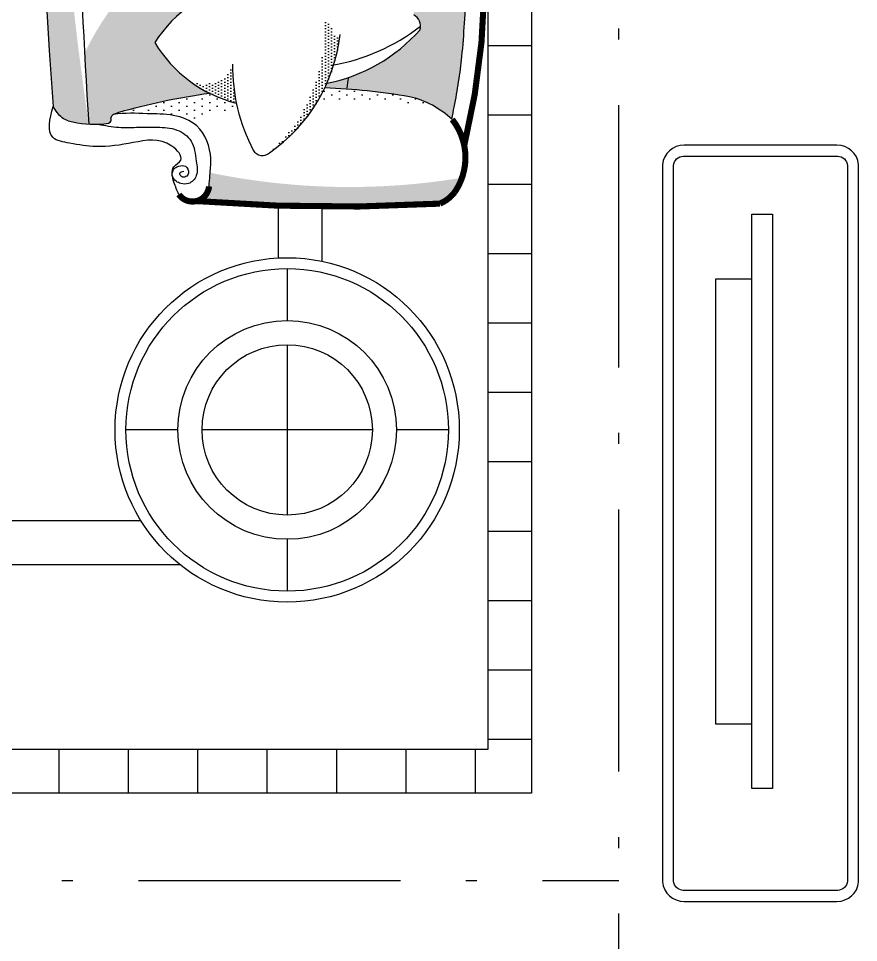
# Model space of a CAD drawing. Extents: x 3694 to 117786, y 20013 to 108631.
# Drawn here: x 40705 to 42628, y 29539 to 31654 of the extents above; entities that cross this region are included whole.
import ezdxf

# ---------------------------------------------------------------- set-up
doc = ezdxf.new("R2010")
doc.units = 0
doc.header["$LTSCALE"] = 1000
doc.header["$MEASUREMENT"] = 0
doc.linetypes.add('ACAD_ISO04W100', pattern=[30, 24, -3, 0, -3])
doc.linetypes.add('ACAD_ISO10W100', pattern=[18.5, 12, -3, 0.5, -3])
for name, color, linetype in [('DOTE', 1, 'ACAD_ISO04W100'), ('家具', 253, 'Continuous'), ('铺地', 251, 'Continuous')]:
    doc.layers.add(name, color=color, linetype=linetype)
pattern_1 = [(270, (18168.77726110431, 122354.9963795879), (6.985000000406579, -3.492500000203292), [0, -6.98500000040658])]
pattern_2 = [(270, (68925.84550408233, 12540.70837604068), (20.95500000121973, -10.47750000060987), [0, -20.95500000121974])]

# ---------------------------------------------------------------- blocks, each defined once
blk = doc.blocks.new('A$C1D226055')
at = {"layer": '家具'}
blk.add_lwpolyline([(424.2009364191578, 1730.147056599061, -0.3959388470434881), (473.5944773780284, 1685.654471178206), (473.5944773302581, 44.49260767001974, -0.3959388470428046), (424.200936368786, 2.22521780557372e-05), (74.39348961014831, 2.226236344426979e-05, -0.3959388470434823), (24.99994865127883, 44.49260768321833), (24.99994869904913, 1685.654471191405, -0.3959388470428042), (74.3934896605212, 1730.147056609246)], format="xyb", close=True, dxfattribs=at)
at = {"layer": '家具', "color": 8}
for points in [[(426.2164653813597, 1705.147056599002), (72.37796069685282, 1705.147056609305)], [(49.99994869904913, 1685.654471190599), (49.99994865127883, 44.49260768243039)], [(448.5944773302581, 44.49260767082887), (448.5944773780284, 1685.654471178997)], [(72.37796064794748, 25.00002226242214), (426.2164653324544, 25.00002225211938)]]:
    blk.add_lwpolyline(points, dxfattribs=at)
at = {"layer": '家具'}
for points in [[(269.6138948440239, 1572.063149973044), (221.9360435357994, 1572.06314997287), (221.9360435395829, 258.0839288474162), (269.6138948479529, 258.0839288473871)], [(269.6138948459884, 1423.712652377912), (352.7115077304006, 1423.712652377912), (352.7115077304006, 406.4344264425199), (269.6138948459884, 406.4344264425199)]]:
    blk.add_lwpolyline(points, close=True, dxfattribs=at)
at = {"layer": '家具', "color": 8}
for centre, start, end in [((73.38572517938155, 1681.602362106205), 91.18926197100218, 175.2128853518368), ((425.2087008974486, 1681.60236209596), 4.787114644822341, 88.8107380256613), ((73.38572513185863, 48.54471676546382), 184.7871146448224, 268.8107380256613), ((425.2087008499257, 48.54471675521927), 271.1892619710022, 355.2128853518369)]:
    blk.add_arc(centre, 23.55515372896112, start, end, dxfattribs=at)

msp = doc.modelspace()

# ---------------------------------------------------------------- hatches: boundary and pattern name
at = {"layer": '家具'}
h = msp.add_hatch(dxfattribs=at)
h.set_pattern_fill('DOTS', color=8, scale=335.2800000195158, angle=-90.00000000000001, style=0)
h.set_pattern_definition(pattern_2)
edge = h.paths.add_edge_path()
edge.add_spline(control_points=[(41696.76091339599, 31423.87543258197), (41698.5849196421, 31432.93140462685), (41700.36832580793, 31441.9619110537), (41705.80361782265, 31470.36878890158), (41709.23749457306, 31489.65964838037), (41715.18036157879, 31528.06185315343), (41717.63582876484, 31547.10163172067), (41722.23245621005, 31591.67331163262), (41724.1079899588, 31617.2780218674), (41728.86670304416, 31694.98190741767), (41730.891803812, 31748.0867877234), (41737.80384780121, 31828.78909521286), (41740.74612251337, 31855.84142792386), (41746.82220270951, 31896.46057434173), (41749.12506733452, 31910.00693003877), (41754.40750443084, 31937.07796538236), (41757.41120060075, 31950.665308083), (41764.77053463249, 31980.14068666504), (41769.20551468141, 31995.86559086312), (41776.91270155002, 32021.99566355365), (41780.12244109643, 32032.5463219654), (41783.29816889038, 32042.98479615238)], knot_values=[0.007594318894714291, 0.007594318894714291, 0.007594318894714291, 0.007594318894714291, 1.009331685129112, 1.009331685129112, 3.166903830014817, 3.166903830014817, 5.324475974900523, 5.324475974900523, 8.146713981276132, 8.146713981276132, 13.78698518195698, 13.78698518195698, 16.6071207822974, 16.6071207822974, 18.01718858246761, 18.01718858246761, 19.42725638263783, 19.42725638263783, 21.11840045899928, 21.11840045899928, 22.2881602581128, 22.2881602581128, 22.2881602581128, 22.2881602581128], degree=3, periodic=0)
edge.add_ellipse((39866.72701573122, 32604.78904171674), major_axis=(1412.244489359956, 1412.244489359956), ratio=0.9999999999999818, start_angle=-61.33743676422674, end_angle=-48.55714826964773)
edge.add_ellipse((39866.72701573122, 32356.95829243175), major_axis=(1412.24448935993, -1412.24448935993), ratio=0.9999999999999885, start_angle=48.5571482696466, end_angle=61.33743676426361)
edge.add_spline(control_points=[(41783.29816889025, 32918.76253799649), (41780.12244109636, 32929.20101218334), (41776.91270154989, 32939.75167059523), (41769.20551468153, 32965.88174328512), (41764.77053463281, 32981.60664748256), (41757.41120060145, 33011.08202606293), (41754.40750443168, 33024.66936876254), (41749.12506733574, 33051.74040410345), (41746.82220271085, 33065.28675979921), (41740.74612251491, 33105.90590621348), (41737.80384780261, 33132.95823892205), (41732.71463951306, 33192.37783359792), (41730.87305626905, 33224.64215198028), (41729.15156590247, 33256.51539133819)], knot_values=[0.007594318904541566, 0.007594318904541566, 0.007594318904541566, 0.007594318904541566, 1.177354118008585, 1.177354118008585, 2.868498194319651, 2.868498194319651, 4.278565994361959, 4.278565994361959, 5.688633794404266, 5.688633794404266, 8.508769394488882, 8.508769394488882, 11.91787256770212, 11.91787256770212, 11.91787256770212, 11.91787256770212], degree=3, periodic=0)
edge.add_ellipse((41723.38559232518, 33278.94386661325), major_axis=(16.37502602226822, 16.37502602226821), ratio=0.9999999999995666, start_angle=225.8035234418923, end_angle=239.417541532368, ccw=False)
edge.add_ellipse((41587.81548376891, 33642.90101517077), major_axis=(290.1065513937293, 290.1065513937293), ratio=0.9999999999994232, start_angle=234.5429178462428, end_angle=244.3434878472222, ccw=False)
edge.add_ellipse((42368.11265236019, 33119.4968580749), major_axis=(510.6161812649055, -510.6161812649058), ratio=0.9999999999999988, start_angle=215.5301837112753, end_angle=236.2784491778619)
edge.add_ellipse((46135.10943735258, 32647.69235753941), major_axis=(3173.045961291781, -3173.045961291782), ratio=1, start_angle=220.7753203818918, end_angle=231.6420249032678)
edge.add_ellipse((42676.06553886251, 31745.34465496432), major_axis=(756.0877006785541, 756.0877006785539), ratio=0.9999999999999949, start_angle=113.9930274311128, end_angle=139.4777875760855)
edge.add_ellipse((41596.40882002745, 31635.84729615225), major_axis=(20.77520892349397, -20.77520892349398), ratio=0.999999999999889, start_angle=29.349690518414718, end_angle=107.31395154978779, ccw=False)
edge.add_ellipse((41338.12880085192, 31879.24944653077), major_axis=(269.5263520561113, -269.5263520561115), ratio=0.9999999999999978, start_angle=326.06965526290503, end_angle=363.74867896470926, ccw=False)
edge.add_ellipse((41062.66448258483, 31659.29129020181), major_axis=(269.5447157602681, 269.5447157602681), ratio=0.9999999999729833, start_angle=289.4364312615882, end_angle=291.1525348597326, ccw=False)
edge.add_ellipse((41347.36502624462, 29992.03899160645), major_axis=(1063.437138938921, 1063.437138938921), ratio=0.9999999999999937, start_angle=35.30528515153998, end_angle=42.74492259143477, ccw=False)
edge.add_ellipse((41551.05225770271, 31263.72007617108), major_axis=(153.1024992137935, -153.1024992137935), ratio=0.999999999999859, start_angle=92.70420918075928, end_angle=121.7648417998393, ccw=False)
edge = h.paths.add_edge_path()
edge.add_ellipse((41637.04377840238, 31307.4438019019), major_axis=(59.62128638761727, 59.62128638761727), ratio=0.9999999999999157, start_angle=248.1334738211491, end_angle=277.7178630449272)
edge.add_ellipse((41588.25200463302, 31335.4373649665), major_axis=(99.19644208316629, 99.19644208316625), ratio=0.9999999999997502, start_angle=-79.30676778778508, end_angle=-64.31921627686972)
edge.add_ellipse((41463.45398319099, 32846.24887423954), major_axis=(1116.038544759257, -1116.038544759258), ratio=0.9999999999999984, start_angle=303.32411686118166, end_angle=324.37804893725087, ccw=False)
edge.add_spline(control_points=[(41144.04194687203, 31300.59043272308), (41143.84448166862, 31298.40388306884), (41142.99015665209, 31288.81708774271), (41142.40241140976, 31278.80464755643), (41141.54727914387, 31269.40602601433)], knot_values=[0, 0, 0, 0, 0.2418033642713523, 1.052830296575082, 1.052830296575082, 1.052830296575082, 1.052830296575082], degree=3, periodic=0)
edge.add_ellipse((41103.63504026883, 31272.70632231798), major_axis=(26.90938323527025, 26.90938323527025), ratio=0.9999999999999187, start_angle=238.7767705824798, end_angle=310.27284356007203, ccw=False)
edge.add_ellipse((41433.81762410285, 35279.24881905553), major_axis=(2868.190797183439, -2868.19079718344), ratio=0.999999999999999, start_angle=310.4593117003497, end_angle=318.3404531218047)
edge = h.paths.add_edge_path()
edge.add_ellipse((41637.04377840206, 33654.30353224685), major_axis=(59.62128638763784, -59.62128638763787), ratio=0.9999999999995934, start_angle=82.28213695507955, end_angle=111.8665261788591)
edge.add_ellipse((41433.81762410355, 29682.49851509321), major_axis=(2868.190797183605, 2868.190797183604), ratio=0.9999999999999925, start_angle=41.65954687821016, end_angle=49.54410408661445)
edge.add_ellipse((41103.45877159308, 33689.00603430303), major_axis=(26.90938323526915, -26.90938323526915), ratio=0.9999999999999033, start_angle=49.98346972011012, end_angle=121.3236457343994, ccw=False)
edge.add_spline(control_points=[(41141.37052855241, 33692.31186195488), (41141.7074007441, 33688.6153305003), (41141.98199019449, 33685.17956247609), (41142.22841588487, 33681.91736589248)], knot_values=[0, 0, 0, 0, 0.3189857557440551, 0.3189857557440551, 0.3189857557440551, 0.3189857557440551], degree=3, periodic=0)
edge.add_ellipse((41571.71643713711, 30136.05077187163), major_axis=(2525.631590611771, -2525.631590611772), ratio=0.9999999999999991, start_angle=132.8754075785099, end_angle=141.9062269296692, ccw=False)
edge = h.paths.add_edge_path()
edge.add_ellipse((41423.15666254597, 33218.45148157765), major_axis=(221.1621733483969, -221.1621733483971), ratio=0.9999999999999994, start_angle=219.8560000035077, end_angle=290.9319768433341)
edge.add_ellipse((41513.87960200297, 32959.00940892464), major_axis=(155.4479335070494, -155.4479335070496), ratio=0.9999999999999929, start_angle=231.8281592482279, end_angle=294.8810682384705)
edge.add_ellipse((40890.42811805291, 32583.9091916728), major_axis=(405.3237387993505, 405.3237387993504), ratio=0.9999999999999992, start_angle=285.52623263396157, end_angle=332.11357467867344, ccw=False)
edge.add_ellipse((41600.4407563657, 32002.76656002683), major_axis=(258.8230775298201, 258.82307752982), ratio=0.9999999999999818, start_angle=80.19826500577827, end_angle=130.5062586859865)
edge.add_ellipse((41325.99489820057, 31769.30228825907), major_axis=(196.0891473908119, -196.0891473908119), ratio=0.9999999999999981, start_angle=154.0384846775883, end_angle=216.6923729745889)
edge.add_ellipse((41411.92578632805, 31313.07109875852), major_axis=(433.6778078787909, 433.6778078787906), ratio=0.999999999999949, start_angle=80.98112304628877, end_angle=109.8781780001218)
edge.add_ellipse((56544.09603595438, 32429.6890693195), major_axis=(11109.2260467442, 11109.22604674419), ratio=0.9999999999995928, start_angle=138.1241672681158, end_angle=138.7143909774701)
edge.add_spline(control_points=[(40866.28037994502, 31411.89588194728), (40873.30770358544, 31411.45421743697), (40880.45314736787, 31411.35402466872), (40887.95927609115, 31411.6344905672)], knot_values=[2.293510373809953, 2.293510373809953, 2.293510373809953, 2.293510373809953, 2.979732802934619, 2.979732802934619, 2.979732802934619, 2.979732802934619], degree=3, periodic=0)
edge.add_spline(control_points=[(40887.95927609115, 31411.6344905672), (40892.17844879585, 31411.7921396172), (40903.53342571916, 31412.52042746707), (40919.50869167609, 31414.57876202552), (40915.84821920692, 31428.32548131754), (40919.5874460924, 31432.10125396525), (40922.36406358007, 31433.6785273713)], knot_values=[2.979732802934619, 2.979732802934619, 2.979732802934619, 2.979732802934619, 3.36545639614831, 3.990521829336836, 4.278466320926378, 4.605763273049225, 4.605763273049225, 4.605763273049225, 4.605763273049225], degree=3, periodic=0)
edge.add_spline(control_points=[(40922.36406358007, 31433.6785273713), (40925.15044376987, 31435.26134653577), (40928.7297895402, 31436.40975986706), (40932.30913531072, 31437.55817319835)], knot_values=[4.605763273049225, 4.605763273049225, 4.605763273049225, 4.605763273049225, 4.934211014792284, 4.934211014792284, 4.934211014792284, 4.934211014792284], degree=3, periodic=0)
edge.add_ellipse((41347.36502624462, 29992.03899160645), major_axis=(1063.437138939227, 1063.437138939227), ratio=0.9999999999998375, start_angle=52.795632896919415, end_angle=61.02050574382298, ccw=False)
edge.add_ellipse((41276.04433193234, 31751.84784563244), major_axis=(212.5834902189315, 212.5834902189315), ratio=0.9999999999999212, start_angle=165.6335501199894, end_angle=198.8130742464472, ccw=False)
edge.add_ellipse((41276.14108816058, 31433.22800465539), major_axis=(217.1797520411045, -217.1797520411046), ratio=0.9999999999998674, start_angle=151.0252170128921, end_angle=192.4102655699839, ccw=False)
edge.add_ellipse((41628.17640827645, 31559.84214079821), major_axis=(331.0872910150433, -331.0872910150434), ratio=0.9999999999999813, start_angle=177.8463850309959, end_angle=203.8962665094932, ccw=False)
edge.add_ellipse((41061.05712523829, 31544.48711914417), major_axis=(308.6143108805782, 308.6143108805783), ratio=0.99999999999966, start_angle=2.0533838449994732, end_angle=10.260448050109005, ccw=False)
edge.add_spline(control_points=[(41358.41542006698, 31863.961109098), (41367.3674242855, 31856.91185950657), (41389.80986724684, 31839.23957316519), (41380.03342915756, 31902.4829277377), (41403.04679071826, 31937.53736255734), (41430.2727209224, 31997.13768780019), (41397.67592834069, 32062.76843889517), (41416.91814748295, 32144.5339933789), (41432.85414699448, 32231.36463969449), (41492.53683961982, 32267.50135788609), (41501.16004299127, 32323.04504543414), (41534.01774629896, 32311.22489845451), (41535.50377047239, 32328.39048230827), (41536.18431587314, 32337.326556507)], knot_values=[28.72622828787619, 28.72622828787619, 28.72622828787619, 28.72622828787619, 29.65137003608691, 31.04553471454428, 32.97090723718488, 34.80045963000916, 37.53798117998499, 40.13244696109814, 43.73799823656201, 46.29924793153518, 47.53881564063179, 48.20545028199999, 48.98405692497199, 48.98405692497199, 48.98405692497199, 48.98405692550385], degree=3, periodic=0)
edge.add_ellipse((35249.29568191269, 32499.066313694), major_axis=(4446.972478264837, 4446.972478264834), ratio=0.9999999999999976, start_angle=-46.47369586912973, end_angle=-42.84626635100496)
edge.add_spline(control_points=[(41533.82187406655, 32735.41136868619), (41532.41975051767, 32749.29723746959), (41529.2428978896, 32773.80496731719), (41485.67493829083, 32804.81892018655), (41464.94667333097, 32873.39839942661), (41429.49702212201, 32937.04308855672), (41440.75859432125, 33008.53015244381), (41403.99967250811, 33031.18359290768), (41371.6402057083, 33118.03757785909), (41371.06940563266, 33096.79888425188)], knot_values=[0, 0, 0, 1.163513729807164e-12, 1.426783815582302, 2.507845637052222, 5.446644405802077, 8.794161911986935, 10.36550993041577, 12.19506232323765, 14.47634677036475, 14.47634677036475, 14.47634677036475, 14.47634677036475], degree=3, periodic=0)
edge.add_ellipse((41764.16900457899, 33351.18106494017), major_axis=(331.0872910150615, -331.0872910150615), ratio=0.9999999999999547, start_angle=233.1899730444863, end_angle=257.9076692015958, ccw=False)
edge.add_ellipse((41449.33378107182, 33553.2671558009), major_axis=(217.1797520411107, -217.1797520411108), ratio=0.9999999999999556, start_angle=244.6759739839959, end_angle=286.0610225410798, ccw=False)
edge.add_ellipse((41378.03296758152, 33242.72761496666), major_axis=(212.5834902198476, 212.5834902198476), ratio=0.9999999999956851, start_angle=85.14470269029368, end_angle=91.45268943398088, ccw=False)
edge.add_ellipse((41343.82799175569, 34854.62229950488), major_axis=(983.775240623166, 983.775240623166), ratio=0.9999999999998531, start_angle=208.0880272447276, end_angle=218.4118439115923, ccw=False)
edge.add_spline(control_points=[(40939.10508787775, 33523.52244629936), (40933.59505667137, 33525.32999137907), (40928.08502546488, 33527.13753645853), (40925.49644222768, 33530.52086087358)], knot_values=[4.42752981046754, 4.42752981046754, 4.42752981046754, 4.42752981046754, 4.934211014792284, 4.934211014792284, 4.934211014792284, 4.934211014792284], degree=3, periodic=0)
edge.add_ellipse((41417.92511564329, 33650.24176858333), major_axis=(358.3427787361459, -358.3427787361463), ratio=0.999999999999975, start_angle=238.6648212037559, end_angle=277.816367146285)
h = msp.add_hatch(dxfattribs=at)
h.set_pattern_fill('DOTS', color=8, scale=335.2800000195158, angle=-90.00000000000001, style=0)
h.set_pattern_definition(pattern_2)
edge = h.paths.add_edge_path()
edge.add_spline(control_points=[(40873.25468211852, 33549.75066539245), (40858.78949189592, 33549.08251488127), (40845.8977940627, 33547.12247362747), (40833.5499844619, 33544.71588164536)], knot_values=[0.786494863822969, 0.786494863822969, 0.786494863822969, 0.786494863822969, 2.275363960561895, 2.275363960561895, 2.275363960561895, 2.275363960561895], degree=3, periodic=0)
edge.add_spline(control_points=[(40833.5499844619, 33544.71588164536), (40827.02725600192, 33543.44459981295), (40820.6562984081, 33542.04870894016), (40814.28534081428, 33540.65281806749)], knot_values=[0, 0, 0, 0, 0.7864948638229692, 0.7864948638229692, 0.7864948638229692, 0.7864948638229692], degree=3, periodic=0)
edge.add_spline(control_points=[(40814.28534081223, 33540.65281806646), (40811.1071128652, 33539.27976961775), (40799.58214947276, 33532.5540078011), (40790.89901227434, 33519.32857288074), (40784.48374380902, 33509.55736765309)], knot_values=[15.99552225209603, 15.99552225209603, 15.99552225209603, 15.99552225209603, 16.41446935609034, 17.5995724027038, 17.5995724027038, 17.5995724027038, 17.5995724027038], degree=3, periodic=0)
edge.add_ellipse((54790.27772232717, 32480.87366707431), major_axis=(9930.268252281505, 9930.268252281501), ratio=0.9999999999999983, start_angle=130.799338869848, end_angle=139.2006611301522)
edge.add_spline(control_points=[(40784.48374380902, 31452.1899664954), (40790.89901227434, 31442.41876126788), (40800.70397829804, 31427.48464965849), (40814.13251196353, 31420.83816844319), (40819.12209259492, 31419.33127796949)], knot_values=[15.78828497656742, 15.78828497656742, 15.78828497656742, 15.78828497656742, 16.97338802318088, 17.5995724027038, 17.5995724027038, 17.5995724027038, 17.5995724027038], degree=3, periodic=0)
edge.add_spline(control_points=[(40819.12209259492, 31419.33127796949), (40835.9845973952, 31415.48263803141), (40850.84764957868, 31412.86582294491), (40866.28037994438, 31411.89588194754)], knot_values=[0.7864948638227296, 0.7864948638227296, 0.7864948638227296, 0.7864948638227296, 2.293510373789452, 2.293510373789452, 2.293510373789452, 2.293510373789452], degree=3, periodic=0)
edge.add_ellipse((47839.38704534719, 32458.08635397449), major_axis=(4985.916719663789, 4985.916719663789), ratio=1, start_angle=126.09360100340271, end_angle=143.5325694314161, ccw=False)
h = msp.add_hatch(dxfattribs=at)
h.set_pattern_fill('DOTS', color=8, scale=111.7600000065053, angle=-90.00000000000001, style=0)
h.set_pattern_definition(pattern_1)
edge = h.paths.add_edge_path()
edge.add_spline(control_points=[(41404.51781558847, 31649.61880155691), (41411.69825794427, 31646.22126635236), (41425.22287505118, 31639.82188864395), (41423.57204079711, 31613.58304901917), (41436.37519679307, 31615.98935143502), (41441.49971469898, 31616.95248426081)], knot_values=[0, 0, 0, 0, 0.7990955360639407, 1.505124701441903, 1.976309702937445, 1.976309702937445, 1.976309702937445, 1.976309702937445], degree=3, periodic=0)
edge.add_ellipse((41062.66448258483, 31659.29129020181), major_axis=(269.5447157518398, -269.5447157518398), ratio=0.9999999999999892, start_angle=349.69953853376563, end_angle=398.62305872982125, ccw=False)
edge.add_ellipse((41028.0321318178, 31626.85451577811), major_axis=(266.7017836378774, 266.7017836378774), ratio=0.9999999999999849, start_angle=266.8483960938294, end_angle=318.4601885561657)
h = msp.add_hatch(dxfattribs=at)
h.set_pattern_fill('DOTS', color=8, scale=111.7600000065053, angle=-90.00000000000001, style=0)
h.set_pattern_definition(pattern_1)
edge = h.paths.add_edge_path()
edge.add_ellipse((41603.45801761705, 31542.64934239301), major_axis=(288.4305054752235, 288.4305054752234), ratio=0.999999999999937, start_angle=135.0000000000308, end_angle=146.6955006712918)
edge.add_ellipse((41276.04433193202, 31751.84784563244), major_axis=(212.5834902189088, -212.5834902189088), ratio=0.9999999999998362, start_angle=278.38657420431394, end_angle=301.1395982886087, ccw=False)
edge.add_ellipse((41128.10833546639, 31582.09274010119), major_axis=(55.24910215602653, 55.2491021560265), ratio=0.9999999999999988, start_angle=201.3297235615879, end_angle=284.680785231654)
h = msp.add_hatch(dxfattribs=at)
h.set_pattern_fill('DOTS', color=8, scale=279.4000000162632, angle=-90.00000000000001, style=0)
h.set_pattern_definition([(270, (68925.84550408233, 12540.70837604068), (17.46250000101645, -8.731250000508231), [0, -17.46250000101645])])
edge = h.paths.add_edge_path()
edge.add_ellipse((41062.66448258483, 31659.29129020257), major_axis=(269.5447157520352, -269.5447157520353), ratio=0.9999999999998492, start_angle=374.16129863170556, end_angle=379.4364312620011, ccw=False)
edge.add_ellipse((41467.86524232064, 29903.38854914664), major_axis=(1104.810050940534, -1104.810050940534), ratio=0.9999999999999868, start_angle=128.2022865903333, end_angle=137.8579294064764, ccw=False)
edge.add_ellipse((41551.05225770213, 31263.72007617136), major_axis=(153.1024992137399, 153.1024992137398), ratio=0.9999999999996798, start_angle=16.97001284222425, end_angle=31.76484179967805)
edge.add_ellipse((41347.36502624513, 29992.03899160636), major_axis=(1063.437138938823, 1063.437138938823), ratio=0.9999999999999097, start_angle=35.30528515156012, end_angle=42.74492259145606)
edge = h.paths.add_edge_path()
edge.add_spline(control_points=[(40922.36406358019, 31433.6785273713), (40949.58510591338, 31438.21165250353), (40993.43293642513, 31435.0297261061), (41050.9437599583, 31435.39128103916), (41082.32979283206, 31426.40860046991), (41092.62860148332, 31421.54910252276)], knot_values=[6.083310180954708, 6.083310180954708, 6.083310180954708, 6.083310180954708, 8.851675129098536, 11.01032609518917, 12.21935078190391, 12.21935078190391, 12.21935078190391, 12.21935078190391], degree=3, periodic=0)
edge.add_ellipse((41395.04578494783, 30363.99912957638), major_axis=(777.7750632849184, 777.7750632849184), ratio=0.9999999999996643, start_angle=54.85635658160851, end_angle=60.95842060336503, ccw=False)
edge.add_ellipse((41603.45801761801, 31542.64934239276), major_axis=(288.4305054774492, -288.4305054774493), ratio=0.9999999999966482, start_angle=236.6955006713403, end_angle=238.4598986499367, ccw=False)
edge.add_ellipse((41276.04433193234, 31751.84784563244), major_axis=(212.5834902188879, 212.5834902188878), ratio=0.9999999999994048, start_angle=198.8130742464569, end_angle=211.1395982885683, ccw=False)
edge.add_ellipse((41347.36502624462, 29992.03899160645), major_axis=(1063.437138938897, 1063.437138938897), ratio=0.9999999999999912, start_angle=52.79563289691587, end_angle=61.02050574381953)
edge.add_spline(control_points=[(40932.30913531072, 31437.55817319835), (40928.7297895402, 31436.40975986706), (40925.15044376987, 31435.26134653577), (40922.36406358007, 31433.6785273713)], knot_values=[4.605763273049226, 4.605763273049226, 4.605763273049226, 4.605763273049226, 4.934211014792285, 4.934211014792285, 4.934211014792285, 4.934211014792285], degree=3, periodic=0)

# ---------------------------------------------------------------- linework, layer by layer
at = {"layer": 'DOTE', "linetype": 'ACAD_ISO10W100', "ltscale": 0.05}
for p, q in [((42079.76900769927, 26230.26981056226), (42079.76900769927, 35480.8736670625)), ((37279.76900769927, 29680.8736670625), (42079.76900769927, 29680.8736670625))]:
    msp.add_line(p, q, dxfattribs=at)
at = {"layer": '家具', "color": 8}
for p, q in [((41299.45502508841, 31222.12937079104, 1.41431932393393e-09), (41299.45502508865, 31105.60584793492, 1.41431932393393e-09)), ((40986.06616565471, 30503.70745434082, 1.41431932393393e-09), (40204.52339100655, 30503.70745433842, 1.41431932393393e-09))]:
    msp.add_line(p, q, dxfattribs=at)
at = {"layer": '家具'}
for p, q in [((41399.45502508835, 31222.12937079151, 1.41431932393393e-09), (41399.45502508878, 31098.16541676221, 1.41431932393393e-09)), ((41075.24025095751, 30403.70745434115, 1.41431932393393e-09), (40160.9981411008, 30403.70745433876, 1.41431932393393e-09))]:
    msp.add_line(p, q, dxfattribs=at)
at = {"layer": '家具', "const_width": 13.97000000081316, "elevation": 1.41431932393393e-09}
for points in [[(41725.83511493421, 31362.83729204276, 0.05504128490099991), (41771.824926016, 31718.07078803223)], [(41704.13182694763, 31256.3694509668, 0.3282021205190103), (41698.23343316849, 31422.52326291331)], [(41072.44619455708, 31250.90068737277, 0.7006343616116512), (41141.54727914387, 31269.40602601433)], [(41112.63684587773, 31235.75035784692, 0.03440528834723272), (41670.16986325064, 31229.90633944876, 0.1298080604990492), (41704.13182694763, 31256.3694509668)]]:
    msp.add_lwpolyline(points, format="xyb", dxfattribs=at)
at = {"layer": '家具', "color": 8, "elevation": 1.41431932393393e-09}
for points in [[(41320.45600526916, 31081.16590102718), (41320.4560052657, 30962.40304833094)], [(41320.4560052641, 30907.07718498064), (41320.45600525274, 30517.19571040992)], [(41070.18940462276, 30712.13644770256), (40951.42655192652, 30712.13644770602)], [(41515.39674254378, 30712.13644768961), (41125.51526797306, 30712.13644770096)], [(41689.48545859032, 30712.13644768454), (41570.72260589408, 30712.136447688)], [(41320.45600525114, 30461.86984705962), (41320.45600524768, 30343.10699436338)]]:
    msp.add_lwpolyline(points, dxfattribs=at)
at = {"layer": '家具'}
msp.add_circle((41320.45600525842, 30712.13644769528, 1.41431932393393e-09), 394.0294533318956, dxfattribs=at)
at = {"layer": '家具', "color": 8}
for radius in [369.0294533318956, 250.2666006356594, 194.9407372853602]:
    msp.add_circle((41320.45600525842, 30712.13644769528, 1.41431932393393e-09), radius, dxfattribs=at)
msp.add_arc((56544.09603595438, 32429.68906931957, 1.41431932393393e-09), 15710.81814279855, 175.9117794579032, 183.7148891024329, dxfattribs=at)
at = {"layer": '家具'}
for centre, radius, start, end in [((54790.27772232724, 32480.8736670744, 1.41431932393393e-09), 14043.52004037923, 175.7993388689439, 184.2006611310561), ((41276.14108816061, 31433.22800465549, 1.41431932393393e-09), 307.1385508093538, 101.3553023900482, 147.410265569631), ((41596.40882002751, 31635.84729615235, 1.41431932393393e-09), 29.38058222073616, 344.3496905188669, 62.31395154888545), ((41345.22057254719, 31998.86080326923, 1.41431932393393e-09), 458.8002556114367, 279.6136975919978, 307.7000106308914), ((41062.66448258483, 31659.29129020193, 1.41431932393393e-09), 381.1937926822507, 304.6995385341324, 353.6230587300274), ((41338.12880085192, 31879.2494465308, 1.41431932393393e-09), 381.1678224946983, 281.0696552622974, 318.7486789645229), ((41276.04433193234, 31751.84784563251, 1.41431932393393e-09), 300.6384550042224, 210.6335501195295, 256.1395982889347), ((41603.45801761804, 31542.64934239288, 1.41431932393393e-09), 407.902332646181, 179.067774061528, 207.8520232377553), ((35249.29568191237, 32499.06631369409, 1.41431932393393e-09), 6288.968790262188, 350.8015883607789, 351.0304013040683), ((41347.36502624462, 29992.03899160645, 1.41431932393393e-09), 1503.927224618649, 80.30528515106242, 87.74492259157002), ((41347.36502624462, 29992.03899160645, 1.41431932393393e-09), 1503.927224618649, 97.79563289763006, 106.0205057442404), ((41551.05225770274, 31263.72007617114, 1.41431932393393e-09), 216.5196308213305, 47.17518388515915, 76.76484180035823), ((41263.80322346844, 31364.26674955036, 1.41431932393393e-09), 24.2748100485143, 210.1301999669124, 310.8090258410052)]:
    msp.add_arc(centre, radius, start, end, dxfattribs=at)
at = {"layer": '家具', "color": 8}
msp.add_open_spline([(41783.36001697958, 32043.18808807518, 1.41431932393393e-09), (41780.16412012561, 32032.68331039223, 1.41431932393393e-09), (41776.93316041097, 32022.06502628405, 1.41431932393393e-09), (41769.20551468141, 31995.86559086312, 1.41431932393393e-09), (41764.77053463249, 31980.14068666504, 1.41431932393393e-09), (41757.41120060075, 31950.665308083, 1.41431932393393e-09), (41754.40750443084, 31937.07796538236, 1.41431932393393e-09), (41749.12506733452, 31910.00693003877, 1.41431932393393e-09), (41746.82220270951, 31896.46057434173, 1.41431932393393e-09), (41740.74612251337, 31855.84142792386, 1.41431932393393e-09), (41737.80384780121, 31828.78909521286, 1.41431932393393e-09), (41730.891803812, 31748.0867877234, 1.41431932393393e-09), (41728.86670304416, 31694.98190741767, 1.41431932393393e-09), (41724.1079899588, 31617.2780218674, 1.41431932393393e-09), (41722.23245621005, 31591.67331163262, 1.41431932393393e-09), (41717.63582876484, 31547.10163172067, 1.41431932393393e-09), (41715.18036157879, 31528.06185315343, 1.41431932393393e-09), (41709.23749457306, 31489.65964838037, 1.41431932393393e-09), (41705.80361782265, 31470.36878890158, 1.41431932393393e-09), (41700.36832580793, 31441.9619110537, 1.41431932393393e-09), (41698.5849196421, 31432.93140462685, 1.41431932393393e-09), (41696.76091339599, 31423.87543258197, 1.41431932393393e-09)], degree=3, knots=[0, 0, 0, 0, 1.177354118008235, 1.177354118008235, 2.868498194369692, 2.868498194369692, 4.278565994539903, 4.278565994539903, 5.688633794710115, 5.688633794710115, 8.508769395050539, 8.508769395050539, 14.14904059573139, 14.14904059573139, 16.971278602107, 16.971278602107, 19.1288507469927, 19.1288507469927, 21.28642289187841, 21.28642289187841, 22.2881602581128, 22.2881602581128, 22.2881602581128, 22.2881602581128], dxfattribs=at)
at = {"layer": '家具'}
for points, knots in [([(41072.44619455708, 31250.90068737277, 1.41431932393393e-09), (41068.50466203114, 31259.81387105003, 1.41431932393393e-09), (41060.02437844252, 31278.99075840614, 1.41431932393393e-09), (41052.22986699083, 31313.19958887597, 1.41431932393393e-09), (41088.68335042481, 31331.12358849721, 1.41431932393393e-09), (41039.53143207201, 31384.84730070382, 1.41431932393393e-09), (40969.29654338658, 31368.51183469658, 1.41431932393393e-09), (40890.05254442601, 31356.43956209337, 1.41431932393393e-09), (40831.51692372378, 31366.43729009658, 1.41431932393393e-09), (40765.55827611101, 31378.45567996405, 1.41431932393393e-09), (40777.09635578012, 31423.40844340001, 1.41431932393393e-09), (40784.48374380902, 31452.1899664954, 1.41431932393393e-09)], [0, 0, 0, 0, 27.54022073925135, 59.25331845535094, 79.18318730344706, 114.0455326165311, 194.189143478079, 272.1092677981097, 327.736287566379, 364.0495354364813, 428.6797406793759, 428.6797406793759, 428.6797406793759, 428.6797406793759]), ([(40819.12209259492, 31419.33127796949, 1.41431932393393e-09), (40814.13251196353, 31420.83816844319, 1.41431932393393e-09), (40800.70397829804, 31427.48464965849, 1.41431932393393e-09), (40790.89901227434, 31442.41876126788, 1.41431932393393e-09), (40784.48374380902, 31452.1899664954, 1.41431932393393e-09)], [15.78828497656742, 15.78828497656742, 15.78828497656742, 15.78828497656742, 16.41446935609034, 17.5995724027038, 17.5995724027038, 17.5995724027038, 17.5995724027038]), ([(40819.12209259492, 31419.33127796949, 1.41431932393393e-09), (40847.97896296619, 31412.74508540115, 1.41431932393393e-09), (40876.55517429275, 31409.0444122702, 1.41431932393393e-09), (40919.50869167609, 31414.57876202552, 1.41431932393393e-09), (40914.87888336065, 31431.96577308082, 1.41431932393393e-09), (40925.1629848028, 31435.26537025692, 1.41431932393393e-09), (40932.30913531072, 31437.55817319835, 1.41431932393393e-09)], [0.7864948638227296, 0.7864948638227296, 0.7864948638227296, 0.7864948638227296, 3.36545639614831, 3.990521829336836, 4.278466320926378, 4.934211014792284, 4.934211014792284, 4.934211014792284, 4.934211014792284]), ([(41141.54727914387, 31269.40602601433, 1.41431932393393e-09), (41142.40241140976, 31278.80464755643, 1.41431932393393e-09), (41143.6582458499, 31300.1982145479, 1.41431932393393e-09), (41149.36597763187, 31345.09169549794, 1.41431932393393e-09), (41126.30989456848, 31411.04084275753, 1.41431932393393e-09), (41059.29498026637, 31435.44378289368, 1.41431932393393e-09), (40993.43293642513, 31435.0297261061, 1.41431932393393e-09), (40949.58510591338, 31438.21165250353, 1.41431932393393e-09), (40922.36406358019, 31433.6785273713, 1.41431932393393e-09)], [0, 0, 0, 0, 0.8110269323037297, 2.249581027328042, 5.192287870204883, 7.292334867669448, 9.450985833760084, 12.21935078190391, 12.21935078190391, 12.21935078190391, 12.21935078190391]), ([(40887.95927608891, 31411.63449056694, 1.41431932393393e-09), (40903.53618924353, 31408.70436925064, 1.41431932393393e-09), (40934.506114269, 31402.8787196767, 1.41431932393393e-09), (40979.84764314901, 31405.00201253414, 1.41431932393393e-09), (41024.22197738967, 31404.95802283678, 1.41431932393393e-09), (41067.3736272723, 31403.1638516299, 1.41431932393393e-09), (41107.47964103097, 31374.19444087911, 1.41431932393393e-09), (41110.93213639721, 31332.07429112321, 1.41431932393393e-09), (41118.21478328048, 31295.54841703034, 1.41431932393393e-09), (41097.87879610448, 31273.5879159443, 1.41431932393393e-09), (41078.33707385944, 31274.48158283497, 1.41431932393393e-09), (41064.68926472196, 31280.81901877691, 1.41431932393393e-09), (41054.15275423181, 31294.09813474288, 1.41431932393393e-09), (41060.19877666712, 31311.45312497845, 1.41431932393393e-09), (41073.80394810181, 31316.32072558089, 1.41431932393393e-09), (41089.56598343865, 31319.0357645755, 1.41431932393393e-09), (41097.13606181015, 31301.44454613352, 1.41431932393393e-09), (41089.44563536332, 31290.26205731968, 1.41431932393393e-09), (41078.32955346931, 31289.33589182899, 1.41431932393393e-09), (41071.80777665744, 31301.05440498455, 1.41431932393393e-09), (41079.41185592565, 31303.16561198746, 1.41431932393393e-09), (41083.5363412173, 31304.31073974372, 1.41431932393393e-09)], [0, 0, 0, 0, 43.08119502404614, 85.65377277645192, 123.0882912635282, 164.6105480116074, 201.7625434121073, 245.0442340478361, 275.1525627367258, 298.5143543564702, 314.2915154455334, 325.1521311850012, 339.3102920577586, 356.3884404553878, 364.7479691971871, 378.5836591249295, 394.3952612625323, 403.1635822064857, 412.1567789737167, 419.9998154664527, 429.2964428527815, 429.2964428527815, 429.2964428527815, 429.2964428527815])]:
    msp.add_open_spline(points, degree=3, knots=knots, dxfattribs=at)
at = {"layer": '铺地'}
for p, q in [((41879.76900769927, 31591.25), (41779.76900769926, 31591.25)), ((41879.76900769927, 31432.5), (41779.76900769926, 31432.5)), ((41879.76900769927, 31273.75), (41779.76900769926, 31273.75)), ((41879.76900769927, 31115), (41779.76900769926, 31115)), ((41879.76900769927, 30956.25), (41779.76900769926, 30956.25)), ((41879.76900769927, 30797.5), (41779.76900769926, 30797.5)), ((41879.76900769927, 30638.75), (41779.76900769926, 30638.75)), ((41879.76900769927, 30480), (41779.76900769926, 30480)), ((41879.76900769927, 30321.25), (41779.76900769926, 30321.25)), ((41879.76900769927, 30162.5), (41779.76900769926, 30162.5)), ((41879.76900769927, 30003.75), (41779.76900769926, 30003.75)), ((40798.75, 29880.8736670625), (40798.75, 29980.8736670625)), ((40957.5, 29880.8736670625), (40957.5, 29980.8736670625)), ((41116.25, 29880.8736670625), (41116.25, 29980.8736670625)), ((41275, 29880.8736670625), (41275, 29980.8736670625)), ((41433.75, 29880.8736670625), (41433.75, 29980.8736670625)), ((41592.5, 29880.8736670625), (41592.5, 29980.8736670625)), ((41751.25, 29880.8736670625), (41751.25, 29980.8736670625))]:
    msp.add_line(p, q, dxfattribs=at)
for points in [[(41879.76900769927, 29880.8736670625), (37479.76900769927, 29880.8736670625), (37479.76900769927, 35480.8736670625), (41879.76900769927, 35480.8736670625)], [(41779.76900769927, 29980.8736670625), (37579.76900769927, 29980.8736670625), (37579.76900769927, 35380.8736670625), (41779.76900769927, 35380.8736670625)]]:
    msp.add_lwpolyline(points, close=True, dxfattribs=at)

# ---------------------------------------------------------------- block references
at = {"layer": '家具', "xscale": -1}
msp.add_blockref('A$C1D226055', (42653.36348504506, 29633.35375487136, 1.004160441799365e-09), dxfattribs=at)

doc.saveas('drawing.dxf')
